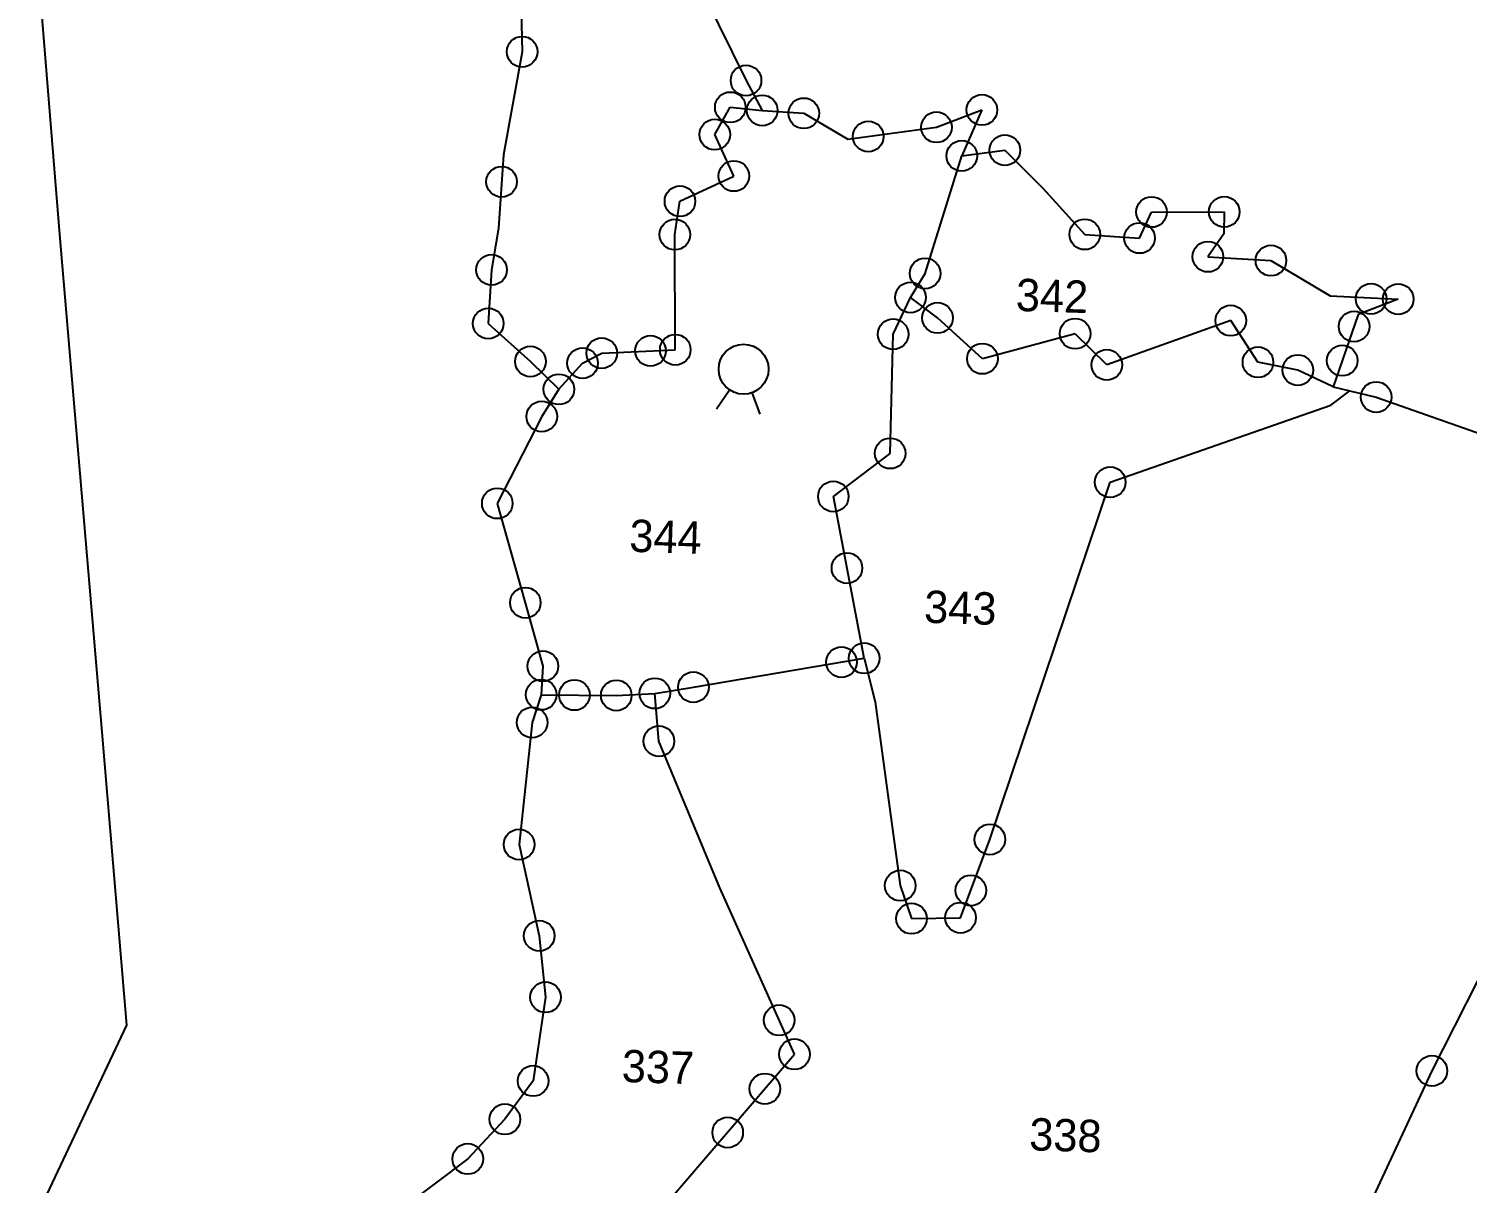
# Model space of a CAD drawing. Header units: metres. Extents: x 289133 to 292218, y 2093453 to 2100632.
# Drawn here: x 289829.4 to 290253.3, y 2095171.2 to 2095511.4 of the extents above; entities that cross this region are included whole.
import ezdxf
from ezdxf.enums import TextEntityAlignment as Align

# ---------------------------------------------------------------- set-up
doc = ezdxf.new("R2010")
doc.units = ezdxf.units.M
doc.header["$MEASUREMENT"] = 0
for name, color, linetype in [('POLY_PARCEL', 6, 'Continuous'), ('POLY_WATER', 4, 'Continuous'), ('TEXT_PARCEL', 7, 'Continuous')]:
    doc.layers.add(name, color=color, linetype=linetype)
doc.styles.add('TEXT_MAP', font='', dxfattribs={"height": 1.8})
doc.styles.get('TEXT_MAP').set_extended_font_data('Kruti Dev 050')

msp = doc.modelspace()

# ---------------------------------------------------------------- linework, layer by layer
for points in [[(290032.11, 2095399.43), (290035.91, 2095404.98)], [(290044.97, 2095397.86), (290042.63, 2095404.16)]]:
    msp.add_lwpolyline(points)
for centre, radius in [((289974.81, 2095504.59), 4.51), ((290040.77, 2095496.13), 4.51), ((290036.15, 2095488.22), 4.51), ((290045.55, 2095487.32), 4.51), ((290057.79, 2095486.45), 4.51), ((290110.29, 2095487.44), 4.51), ((290096.89, 2095482.33), 4.51), ((290031.56, 2095480.19), 4.51), ((290076.79, 2095479.63), 4.51), ((290104.33, 2095473.92), 4.51), ((290117.05, 2095475.59), 4.51), ((289968.77, 2095466.3), 4.51), ((290037.19, 2095467.98), 4.51), ((290021.32, 2095460.54), 4.51), ((290160.26, 2095457.37), 4.51), ((290181.68, 2095457.41), 4.51), ((290019.81, 2095450.72), 4.51), ((290140.58, 2095450.79), 4.51), ((290156.74, 2095449.71), 4.51), ((290176.88, 2095444.21), 4.51), ((290195.45, 2095443.05), 4.51), ((289965.81, 2095440.33), 4.51), ((290093.53, 2095439.28), 4.51), ((290089.22, 2095432.2), 4.51), ((290224.94, 2095431.78), 4.51), ((290232.94, 2095431.71), 4.51), ((290097.21, 2095426.17), 4.51), ((289964.83, 2095424.54), 4.51), ((290183.58, 2095425.38), 4.51), ((290219.92, 2095423.64), 4.51), ((290084.12, 2095421.37), 4.51), ((290137.73, 2095421.53), 4.51), ((289977.24, 2095413.33), 4.51), ((289998.25, 2095415.8), 4.51), ((290012.64, 2095416.46), 4.51), ((290019.94, 2095416.8), 4.51), ((290040.07, 2095411.05), 7.35), ((290110.41, 2095414.16), 4.51), ((290216.44, 2095413.59), 4.51), ((289992.62, 2095412.85), 4.51), ((290147.07, 2095412.33), 4.51), ((290191.62, 2095413.1), 4.51), ((290203.34, 2095410.8), 4.51), ((289985.64, 2095405.13), 4.51), ((290226.43, 2095402.86), 4.51), ((289980.58, 2095397.11), 4.51), ((290083.26, 2095386.27), 4.51), ((290148.09, 2095377.77), 4.51), ((289967.5, 2095371.54), 4.51), ((290066.5, 2095373.57), 4.51), ((290070.52, 2095352.46), 4.51), ((289975.75, 2095342.26), 4.51), ((290068.91, 2095324.76), 4.51), ((290075.59, 2095325.89), 4.51), ((289980.93, 2095323.57), 4.51), ((290025.26, 2095317.37), 4.51), ((289980.43, 2095315.17), 4.51), ((289990.21, 2095315.07), 4.51), ((290002.56, 2095314.95), 4.51), ((290013.89, 2095315.56), 4.51), ((289977.75, 2095306.98), 4.51), ((290015.12, 2095301.48), 4.51), ((289973.91, 2095271.01), 4.51), ((290112.65, 2095272.52), 4.51), ((290086.23, 2095258.91), 4.51), ((290107.01, 2095257.51), 4.51), ((290089.54, 2095249.19), 4.51), ((290103.99, 2095249.45), 4.51), ((289979.86, 2095244.13), 4.51), ((289981.7, 2095226.02), 4.51), ((290050.55, 2095219.25), 4.51), ((290055.05, 2095209.22), 4.51), ((289978.04, 2095201.36), 4.51), ((290242.88, 2095204.33), 4.51), ((290046.33, 2095199.07), 4.51), ((289969.74, 2095190.07), 4.51), ((290035.37, 2095186.19), 4.51), ((289958.78, 2095178.39), 4.51)]:
    msp.add_circle(centre, radius)
at = {"layer": 'POLY_PARCEL'}
for p, q in [((289973.65, 2095556.38), (289974.81, 2095504.59)), ((290017.25, 2095544.02), (290040.77, 2095496.13)), ((289974.81, 2095504.59), (289969.28, 2095474.21)), ((290040.77, 2095496.13), (290045.55, 2095487.32)), ((290031.56, 2095480.19), (290036.15, 2095488.22)), ((290036.15, 2095488.22), (290045.55, 2095487.32)), ((290045.55, 2095487.32), (290057.79, 2095486.45)), ((290057.79, 2095486.45), (290070.79, 2095478.82)), ((290096.89, 2095482.33), (290110.29, 2095487.44)), ((290110.29, 2095487.44), (290104.33, 2095473.92)), ((290070.79, 2095478.82), (290096.89, 2095482.33)), ((290037.19, 2095467.98), (290031.56, 2095480.19)), ((289969.28, 2095474.21), (289967.88, 2095452.6)), ((290093.53, 2095439.28), (290104.33, 2095473.92)), ((290104.33, 2095473.92), (290117.05, 2095475.59)), ((290117.05, 2095475.59), (290128.25, 2095464.41)), ((290021.32, 2095460.54), (290037.19, 2095467.98)), ((290128.25, 2095464.41), (290140.58, 2095450.79)), ((290019.81, 2095450.72), (290021.32, 2095460.54)), ((290156.74, 2095449.71), (290160.26, 2095457.37)), ((290160.26, 2095457.37), (290181.68, 2095457.41)), ((290181.68, 2095457.41), (290181.56, 2095450.98)), ((289967.88, 2095452.6), (289965.81, 2095440.33)), ((290019.94, 2095416.8), (290019.81, 2095450.72)), ((290140.58, 2095450.79), (290156.74, 2095449.71)), ((290181.56, 2095450.98), (290176.88, 2095444.21)), ((290176.88, 2095444.21), (290195.45, 2095443.05)), ((289965.81, 2095440.33), (289964.83, 2095424.54)), ((290089.22, 2095432.2), (290093.53, 2095439.28)), ((290195.45, 2095443.05), (290212.93, 2095432.64)), ((290084.12, 2095421.37), (290089.22, 2095432.2)), ((290097.21, 2095426.17), (290089.22, 2095432.2)), ((290212.93, 2095432.64), (290232.94, 2095431.71)), ((290232.94, 2095431.71), (290221.13, 2095427.13)), ((290232.94, 2095431.71), (290232.94, 2095431.71)), ((290221.13, 2095427.13), (290213.77, 2095405.9)), ((289964.83, 2095424.54), (289977.24, 2095413.33)), ((290110.41, 2095414.16), (290097.21, 2095426.17)), ((290183.58, 2095425.38), (290147.07, 2095412.33)), ((290191.62, 2095413.1), (290183.58, 2095425.38)), ((290083.26, 2095386.27), (290084.12, 2095421.37)), ((290137.73, 2095421.53), (290110.41, 2095414.16)), ((290147.07, 2095412.33), (290137.73, 2095421.53)), ((289992.62, 2095412.85), (289998.25, 2095415.8)), ((289998.25, 2095415.8), (290019.94, 2095416.8)), ((289977.24, 2095413.33), (289985.64, 2095405.13)), ((289985.64, 2095405.13), (289992.62, 2095412.85)), ((290203.34, 2095410.8), (290191.62, 2095413.1)), ((290213.77, 2095405.9), (290203.34, 2095410.8)), ((289985.64, 2095405.13), (289980.58, 2095397.11)), ((290213.77, 2095405.9), (290218.65, 2095404.73)), ((290213.06, 2095400.5), (290218.65, 2095404.73)), ((290218.65, 2095404.73), (290226.43, 2095402.86)), ((290226.43, 2095402.86), (290261.45, 2095390.55)), ((289980.58, 2095397.11), (289967.5, 2095371.54)), ((290148.09, 2095377.77), (290213.06, 2095400.5)), ((290066.5, 2095373.57), (290083.26, 2095386.27)), ((290112.65, 2095272.52), (290148.09, 2095377.77)), ((289967.5, 2095371.54), (289975.75, 2095342.26)), ((290075.59, 2095325.89), (290066.5, 2095373.57)), ((289975.75, 2095342.26), (289980.93, 2095323.57)), ((290025.26, 2095317.37), (290075.59, 2095325.89)), ((290075.59, 2095325.89), (290078.79, 2095313.04)), ((289980.93, 2095323.57), (289980.43, 2095315.17)), ((290013.89, 2095315.56), (290025.26, 2095317.37)), ((289980.43, 2095315.17), (289977.75, 2095306.98)), ((289980.43, 2095315.17), (290002.56, 2095314.95)), ((290002.56, 2095314.95), (290013.89, 2095315.56)), ((290015.12, 2095301.48), (290013.89, 2095315.56)), ((290078.79, 2095313.04), (290086.23, 2095258.91)), ((289977.75, 2095306.98), (289973.91, 2095271.01)), ((290033.01, 2095258.27), (290015.12, 2095301.48)), ((289973.91, 2095271.01), (289979.86, 2095244.13)), ((290103.99, 2095249.45), (290112.65, 2095272.52)), ((290272.39, 2095262.82), (290242.88, 2095204.33)), ((290055.05, 2095209.22), (290033.01, 2095258.27)), ((290086.23, 2095258.91), (290089.54, 2095249.19)), ((290089.54, 2095249.19), (290103.99, 2095249.45)), ((289979.86, 2095244.13), (289981.7, 2095226.02)), ((289981.7, 2095226.02), (289978.04, 2095201.36)), ((290001.34, 2095146.76), (290055.05, 2095209.22)), ((290242.88, 2095204.33), (290200.77, 2095114.09)), ((289978.04, 2095201.36), (289969.74, 2095190.07)), ((289969.74, 2095190.07), (289958.78, 2095178.39)), ((289958.78, 2095178.39), (289939.8, 2095164.07))]:
    msp.add_line(p, q, dxfattribs=at)
at = {"layer": 'POLY_WATER'}
for p, q in [((289838.62, 2095450.73), (289829.45, 2095563.63)), ((289851.04, 2095304.12), (289838.62, 2095450.73)), ((289858.34, 2095217.8), (289851.04, 2095304.12)), ((289834.01, 2095166.13), (289858.34, 2095217.8))]:
    msp.add_line(p, q, dxfattribs=at)

# ---------------------------------------------------------------- texts
at = {"layer": 'TEXT_PARCEL', "style": 'TEXT_MAP'}
for s, p in [('342', (290130.95, 2095432.68)), ('344', (290017.08, 2095361.72)), ('343', (290103.93, 2095340.81)), ('337', (290014.85, 2095205.49)), ('338', (290134.91, 2095185.39))]:
    msp.add_text(s, height=9.531, rotation=358.1979, dxfattribs=at).set_placement(p, align=Align.MIDDLE)

doc.saveas('drawing.dxf')
